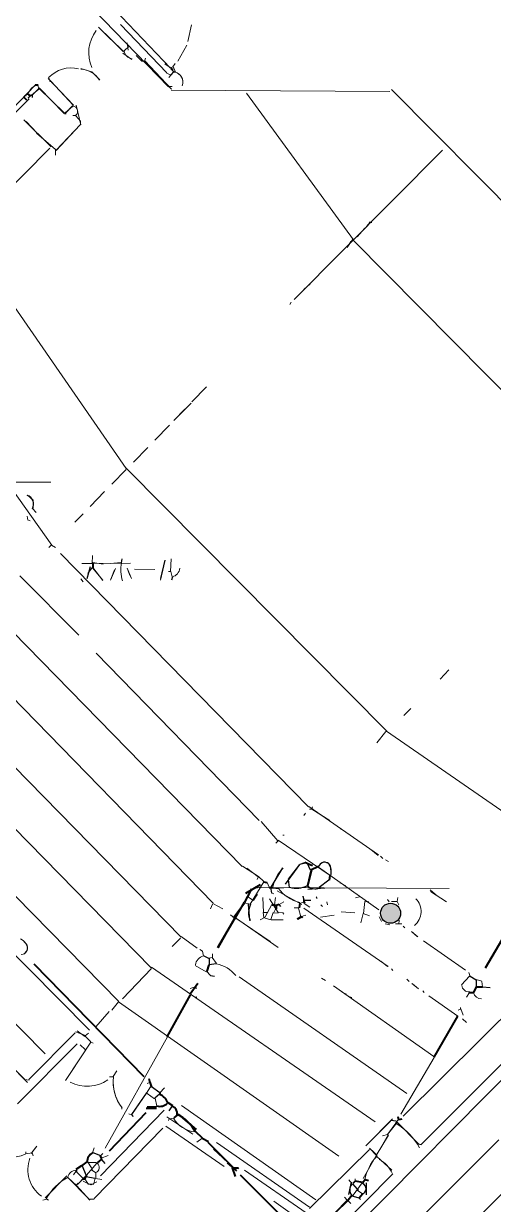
# Model space of a CAD drawing. Header units: millimetres. Extents: x -23299 to 140949, y -27274 to 87783.
# Drawn here: x 83742 to 93866, y 11169 to 36612 of the extents above; entities that cross this region are included whole.
import ezdxf

# ---------------------------------------------------------------- set-up
doc = ezdxf.new("R2010")
doc.units = ezdxf.units.MM
doc.linetypes.add('DASHED', pattern=[666.674799, 446.523571, -220.151228])
for name, color, linetype, lineweight in [('A_DASHED', 8, 'DASHED', 18), ('A_MED', 9, 'CONTINUOUS', 20), ('A_THIN', 8, 'CONTINUOUS', 15), ('CHECK', 2, 'CONTINUOUS', 35), ('P_NOMARK', 6, 'CONTINUOUS', 35), ('P_R', 5, 'CONTINUOUS', 40), ('P_R_MARK', 5, 'CONTINUOUS', 25), ('SYM', 4, 'CONTINUOUS', 25), ('TEXT_SHAPE', 7, 'CONTINUOUS', 30)]:
    doc.layers.add(name, color=color, linetype=linetype, lineweight=lineweight)

msp = doc.modelspace()

# ---------------------------------------------------------------- hatches: boundary and pattern name
at = {"layer": 'TEXT_SHAPE'}
h = msp.add_hatch(color=7, dxfattribs=at)
h.dxf.hatch_style = 1
edge = h.paths.add_edge_path()
edge.add_arc((91651, 17442), 216, 0, 360)

# ---------------------------------------------------------------- linework, layer by layer
at = {"layer": 'A_DASHED', "lineweight": 15}
for p, q in [((87680, 28785), (86977, 28060)), ((87350, 28436), (84845, 25868))]:
    msp.add_line(p, q, dxfattribs=at)
at = {"layer": 'A_MED', "lineweight": 20}
for p, q in [((85364, 36528), (85894, 36007)), ((85832, 36590), (86825, 35549)), ((87357, 36585), (87284, 36225)), ((85970, 36196), (85996, 36039)), ((87256, 36147), (87066, 35800)), ((85878, 35977), (86071, 35842)), ((86366, 35871), (86348, 35804)), ((84271, 35430), (84820, 34852)), ((84284, 35445), (84312, 35360)), ((84326, 35371), (84819, 34847)), ((86822, 35544), (86906, 35509)), ((86968, 35556), (86868, 35452)), ((86912, 35510), (86987, 35585)), ((86959, 35565), (87010, 35565)), ((84068, 35199), (83841, 35012)), ((84061, 35208), (83925, 35072)), ((84062, 35208), (84058, 35276)), ((83754, 35058), (83838, 35093)), ((84867, 34625), (84967, 34510)), ((84874, 34854), (84973, 34430)), ((84334, 33960), (83746, 34538)), ((83797, 34503), (84025, 34257)), ((84971, 34438), (84440, 33885)), ((84955, 34424), (84442, 33879)), ((84970, 34510), (84970, 34442)), ((84022, 34254), (84430, 33900)), ((81694, 26730), (84328, 26732)), ((83827, 26453), (83948, 26347)), ((83951, 26340), (83947, 26170)), ((83934, 26163), (84009, 26075)), ((84998, 24977), (86047, 24987)), ((84998, 24979), (85218, 24979)), ((85226, 25149), (85220, 24979)), ((85231, 25003), (85456, 24965)), ((85845, 25000), (85608, 24980)), ((86789, 25048), (86689, 24617)), ((86788, 25048), (86694, 24654)), ((86919, 25081), (86908, 24808)), ((85223, 24902), (85123, 24764)), ((85223, 24883), (85450, 24618)), ((85233, 24893), (85446, 24615)), ((85720, 24872), (85617, 24617)), ((85698, 24840), (85624, 24638)), ((85977, 24875), (86069, 24657)), ((85991, 24841), (86028, 24723)), ((86132, 24860), (86573, 24851)), ((86916, 24809), (86940, 24688)), ((99033, 18884), (90481, 10260)), ((88627, 17641), (88917, 18118)), ((88798, 18220), (88777, 18171)), ((88865, 18004), (88659, 17970)), ((88781, 17844), (88682, 17723)), ((88777, 17847), (88696, 17717)), ((92912, 17976), (88862, 17995)), ((89087, 17878), (89133, 17861)), ((89473, 17999), (89236, 17985)), ((88503, 17665), (88623, 17635)), ((88900, 17778), (88915, 17455)), ((89573, 17557), (89674, 17557)), ((89778, 17690), (89694, 17655)), ((90149, 17625), (90183, 17591)), ((91093, 17694), (91064, 17438)), ((91807, 17778), (91789, 17694)), ((88201, 17406), (88286, 17338)), ((88931, 17348), (88843, 17302)), ((88908, 17455), (88921, 17352)), ((88941, 17339), (89079, 17298)), ((89665, 17555), (89714, 17367)), ((90433, 17404), (90143, 17361)), ((90589, 17471), (90877, 17450)), ((91057, 17439), (91006, 17235)), ((91062, 17436), (91198, 17388)), ((85073, 14806), (84858, 14886)), ((86843, 14780), (85501, 12380)), ((84894, 14626), (83611, 13335)), ((85190, 14667), (85239, 14646)), ((92589, 14335), (91871, 13112)), ((85751, 14043), (85670, 13921)), ((83864, 13847), (83762, 13857)), ((86457, 13792), (86406, 13776)), ((86476, 13703), (86391, 13567)), ((86777, 13677), (86675, 13575)), ((86578, 13457), (86613, 13288)), ((86008, 13123), (86077, 13092)), ((86978, 13027), (86877, 13010)), ((91695, 13009), (91136, 12453)), ((91822, 12996), (91771, 12944)), ((91649, 12965), (91114, 12428)), ((91782, 12924), (91582, 12673)), ((91764, 12916), (91584, 12672)), ((87585, 12590), (87473, 12511)), ((91596, 12665), (91063, 11724)), ((91607, 12657), (91338, 12225)), ((84026, 12420), (83906, 12267)), ((84025, 12420), (83918, 12289)), ((85260, 12385), (85226, 12283)), ((85566, 12219), (85414, 12167)), ((91255, 12327), (91339, 12241)), ((85098, 11799), (85319, 12056)), ((85125, 12076), (85205, 11955)), ((84676, 11781), (84208, 11313)), ((85140, 11295), (84698, 11751)), ((85063, 11760), (84903, 11600)), ((85024, 11721), (84922, 11618)), ((85123, 11617), (85060, 11722)), ((85281, 11737), (85256, 11618)), ((90154, 10269), (91696, 11825)), ((85189, 11589), (85025, 11669)), ((85255, 11604), (85125, 11603)), ((85318, 11654), (85195, 11591)), ((90748, 11701), (90815, 11616)), ((90846, 11364), (91041, 11631)), ((90938, 11469), (91039, 11400)), ((84242, 11280), (84158, 11260)), ((84244, 11281), (84277, 11263)), ((85259, 11284), (85141, 11284)), ((90968, 11311), (91002, 11277))]:
    msp.add_line(p, q, dxfattribs=at)
for centre, radius, start, end in [((86115, 36060), 211, 189.7633, 260.1498), ((86957, 35352), 218, 343.563, 76.036), ((86957, 35352), 219, 339.4285, 75.9204), ((84109, 35018), 281, 103.1911, 165.3078), ((84794, 34723), 111, 309.2404, 84.6268), ((86607, 24836), 770, 168.1294, 197.6005), ((86907, 24890), 200, 280.6036, 356.1865), ((89850, 17870), 749, 133.5137, 169.9385), ((91922, 17479), 387, 309.4111, 45.4722), ((86510, 13781), 835, 178.9342, 219.182), ((87486, 13319), 591, 209.5879, 264.8696), ((84530, 11915), 698, 159.2453, 234.5112), ((85259, 11963), 114, 288.7687, 53.891), ((92098, 11508), 1021, 137.6234, 168.9464), ((91127, 11584), 617, 24.568, 63.0001), ((84873, 11726), 179, 90.3537, 170.4568)]:
    msp.add_arc(centre, radius, start, end, dxfattribs=at)
at = {"layer": 'A_THIN', "lineweight": 15}
for p, q in [((86866, 35251), (83906, 38306)), ((86911, 35652), (85702, 36920)), ((85355, 36536), (85898, 36011)), ((86013, 36126), (85911, 36024)), ((86164, 35922), (86281, 35807)), ((84976, 35645), (85232, 35567)), ((86282, 35806), (86350, 35802)), ((86357, 35809), (86926, 35198)), ((86787, 35746), (86968, 35627)), ((86926, 35667), (86925, 35616)), ((86960, 35682), (86927, 35664)), ((87011, 35751), (86961, 35683)), ((86964, 35686), (87018, 35568)), ((85223, 35556), (85386, 35398)), ((86930, 35620), (86963, 35586)), ((83486, 34763), (83990, 35284)), ((84073, 35220), (84621, 34683)), ((84079, 35226), (84617, 34676)), ((86873, 35258), (86941, 35258)), ((86923, 35181), (91633, 35152)), ((88546, 35114), (90852, 31953)), ((99721, 27079), (91669, 35191)), ((83862, 34995), (76242, 27351)), ((83468, 34746), (83789, 35068)), ((83840, 35086), (83924, 35069)), ((84801, 34837), (84638, 34693)), ((84798, 34844), (84641, 34686)), ((84804, 34629), (84871, 34629)), ((84308, 33929), (81069, 30654)), ((84428, 33897), (84427, 33778)), ((84428, 33893), (84427, 33778)), ((89576, 30666), (92772, 33886)), ((91201, 32327), (91135, 32240)), ((91194, 32344), (91211, 32327)), ((91213, 32330), (91247, 32330)), ((91099, 32206), (90928, 32020)), ((90837, 31969), (90715, 31789)), ((90794, 31918), (90717, 31787)), ((96460, 26271), (90843, 31943)), ((82665, 31776), (85951, 27027)), ((89735, 30831), (89581, 30678)), ((89919, 31004), (89784, 30883)), ((89511, 30612), (89479, 30560)), ((80902, 30220), (84349, 25377)), ((91567, 21365), (85954, 27031)), ((83815, 26000), (83835, 25916)), ((83834, 25917), (83883, 25896)), ((84337, 25372), (84288, 25320)), ((84343, 25377), (84426, 25324)), ((84535, 25194), (89885, 19734)), ((83663, 24711), (84930, 23436)), ((86861, 24808), (86911, 24808)), ((84972, 24650), (85023, 24582)), ((83045, 23979), (88451, 18452)), ((82315, 23313), (87825, 17656)), ((85303, 23047), (88815, 19443)), ((92907, 22689), (92719, 22483)), ((81587, 22587), (87136, 16930)), ((81089, 21782), (86489, 16265)), ((92088, 21857), (91938, 21701)), ((80248, 21194), (85791, 15541)), ((91545, 21359), (91352, 21112)), ((91564, 21366), (96040, 18264)), ((85159, 14923), (79802, 20329)), ((78920, 19748), (84207, 14411)), ((89817, 19601), (89781, 19551)), ((89892, 19743), (91393, 18701)), ((89904, 19685), (89955, 19685)), ((89968, 19737), (89951, 19686)), ((90342, 19444), (89957, 19688)), ((88859, 19420), (89224, 19004)), ((89325, 19123), (89359, 19123)), ((90564, 19262), (90597, 19244)), ((89227, 19000), (89174, 18951)), ((90348, 18258), (89231, 19016)), ((91224, 18819), (91384, 18690)), ((91433, 18673), (91484, 18622)), ((91543, 18596), (91609, 18560)), ((88458, 18458), (88806, 18236)), ((88550, 18411), (88800, 18226)), ((91400, 17519), (90095, 18432)), ((88805, 18231), (88921, 18127)), ((88988, 18105), (89036, 18001)), ((90557, 18100), (90683, 18036)), ((89205, 17923), (89740, 17628)), ((92504, 17944), (92658, 17814)), ((92859, 17691), (92513, 17911)), ((87814, 17641), (87766, 17538)), ((87818, 17655), (88037, 17535)), ((88573, 17793), (88677, 17730)), ((88944, 17353), (89089, 17631)), ((89226, 17459), (89039, 17755)), ((89170, 17778), (89147, 17626)), ((89348, 17685), (89247, 17633)), ((89777, 17727), (89776, 17693)), ((89790, 17655), (89909, 17570)), ((90050, 17796), (90067, 17763)), ((90274, 17690), (90294, 17623)), ((90980, 17793), (90896, 17775)), ((91098, 17694), (91183, 17690)), ((91584, 17741), (91617, 17689)), ((91674, 17693), (91792, 17693)), ((91794, 17694), (91828, 17626)), ((88306, 17346), (89229, 16706)), ((89054, 16831), (88316, 17333)), ((88912, 17455), (88996, 17455)), ((89122, 17459), (89070, 17306)), ((89080, 17302), (89334, 17302)), ((89174, 17545), (89131, 17456)), ((89132, 17446), (89335, 17456)), ((89332, 17454), (89350, 17420)), ((89774, 17390), (89740, 17372)), ((89827, 17400), (89776, 17384)), ((89784, 17555), (91597, 16294)), ((91408, 17365), (91456, 17262)), ((91536, 17213), (91637, 17196)), ((91892, 17216), (91756, 17216)), ((91840, 17285), (91822, 17217)), ((91925, 17165), (91959, 17131)), ((92098, 17051), (92237, 16936)), ((87126, 16903), (86940, 16728)), ((87137, 16938), (87484, 16688)), ((91836, 9156), (99433, 16865)), ((92110, 17044), (92227, 16941)), ((92359, 16851), (93262, 16215)), ((91437, 16408), (91583, 16297)), ((85872, 15600), (86501, 16251)), ((86498, 16279), (91315, 12946)), ((88387, 16070), (92002, 13561)), ((90161, 16046), (90245, 15995)), ((91667, 16246), (91701, 16212)), ((90423, 15881), (92582, 14356)), ((94675, 15805), (91919, 13073)), ((92001, 16021), (92052, 15970)), ((92111, 15928), (92252, 15813)), ((92120, 15919), (92253, 15814)), ((85785, 15530), (85643, 15351)), ((90534, 12209), (85784, 15535)), ((90599, 15740), (90700, 15702)), ((90749, 15647), (90817, 15630)), ((92343, 15770), (92377, 15736)), ((92474, 15662), (93098, 15224)), ((85584, 15327), (85296, 14995)), ((95147, 15298), (92307, 12461)), ((84853, 14867), (83856, 13862)), ((84896, 14911), (85061, 14787)), ((85067, 14796), (85194, 14670)), ((85137, 14855), (85070, 14803)), ((85194, 14662), (84658, 13861)), ((84963, 14608), (85066, 14508)), ((85086, 14501), (84643, 13837)), ((83763, 13865), (83432, 14199)), ((83432, 14195), (83828, 13795)), ((85593, 13916), (85677, 13916)), ((86389, 13569), (86069, 13107)), ((86390, 13568), (86072, 13105)), ((86403, 13556), (86566, 13446)), ((85861, 13252), (85861, 13218)), ((87147, 13297), (90040, 11266)), ((85401, 11787), (86774, 13199)), ((86831, 13056), (87390, 12682)), ((86879, 13012), (86861, 12979)), ((86740, 12809), (85263, 11292)), ((86805, 12856), (88066, 11983)), ((92250, 12475), (91785, 12946)), ((87899, 12499), (89902, 11112)), ((91582, 12678), (91480, 12644)), ((91684, 10263), (93982, 12559)), ((83790, 12300), (83790, 12265)), ((83925, 12281), (83790, 12261)), ((83926, 12283), (83944, 12215)), ((89900, 11077), (91194, 12352)), ((91195, 12381), (91349, 12225)), ((91351, 12202), (91679, 11903)), ((84697, 11749), (84878, 11574)), ((84866, 11878), (84819, 11807)), ((84874, 11876), (85026, 11723)), ((85209, 11904), (85293, 11853)), ((85293, 11728), (85428, 11708)), ((85296, 11857), (85295, 11738)), ((88504, 11905), (89833, 10989)), ((90885, 11719), (90885, 11668)), ((84878, 11575), (85171, 11258)), ((84918, 11623), (84884, 11589)), ((89133, 11240), (90097, 10555))]:
    msp.add_line(p, q, dxfattribs=at)
for centre, radius, start, end in [((85930, 35984), 785, 142.4179, 203.9129), ((84766, 34980), 677, 76.5246, 135.7537), ((84766, 34980), 677, 76.5246, 135.7537), ((84939, 35115), 520, 32.224, 85.8846), ((89877, 18459), 805, 216.5605, 256.9219), ((85110, 14502), 789, 242.6621, 304.4653), ((86555, 13799), 882, 172.3792, 218.2156), ((91041, 11691), 1419, 29.497, 59.0873), ((83488, 12822), 639, 220.205, 298.469), ((85280, 10710), 1198, 118.9417, 151.2853)]:
    msp.add_arc(centre, radius, start, end, dxfattribs=at)
at = {"layer": 'CHECK', "lineweight": 15}
for p, q in [((86931, 35666), (86927, 35664)), ((86991, 35628), (86991, 35628)), ((86925, 35613), (86925, 35613)), ((86958, 35565), (86958, 35565)), ((83800, 35066), (83788, 35056)), ((83796, 35062), (83796, 35062)), ((83817, 35027), (83817, 35027)), ((83855, 35013), (83846, 35000)), ((83851, 35006), (83851, 35006))]:
    msp.add_line(p, q, dxfattribs=at)
at = {"layer": 'CHECK', "lineweight": 30}
msp.add_line((92310, 12451), (92243, 12463), dxfattribs=at)
at = {"layer": 'P_NOMARK', "lineweight": 40}
for p, q in [((86606, 13235), (86386, 13235)), ((86607, 13267), (86403, 13261)), ((86376, 13142), (85585, 12318)), ((88128, 12066), (88330, 11895)), ((88239, 11957), (88300, 11773)), ((88410, 11802), (89752, 10468))]:
    msp.add_line(p, q, dxfattribs=at)
at = {"layer": 'P_R', "lineweight": 40}
for p, q in [((93696, 16263), (94504, 17647)), ((86338, 13917), (83966, 16344)), ((86839, 14782), (87341, 15687)), ((93093, 15228), (92585, 14338)), ((86442, 13882), (86459, 13797))]:
    msp.add_line(p, q, dxfattribs=at)
at = {"layer": 'P_R_MARK', "lineweight": 20}
for p, q in [((83817, 16637), (83744, 16558)), ((87437, 16319), (87678, 16182)), ((87805, 16489), (87737, 16473)), ((93349, 16086), (93181, 15897)), ((87447, 15859), (87330, 15819))]:
    msp.add_line(p, q, dxfattribs=at)
at = {"layer": 'P_R_MARK', "lineweight": 15}
for p, q in [((87537, 16658), (87599, 16624)), ((87598, 16622), (87622, 16520)), ((87812, 16571), (87812, 16485)), ((87808, 16487), (87901, 16357)), ((93334, 16163), (93367, 16078)), ((93498, 16013), (93615, 15976)), ((93615, 15974), (93634, 15855)), ((87460, 15650), (87476, 15599)), ((93355, 15738), (93286, 15636)), ((93155, 15374), (93104, 15357)), ((93154, 15412), (93154, 15378)), ((93167, 15383), (93215, 15246)), ((93200, 15170), (93288, 15089))]:
    msp.add_line(p, q, dxfattribs=at)
at = {"layer": 'P_R_MARK', "lineweight": 30}
for p, q in [((87623, 16525), (87739, 16469)), ((87738, 16468), (87738, 16332)), ((87890, 16352), (87738, 16330)), ((87681, 16191), (87767, 16102)), ((87770, 16101), (87854, 16087)), ((93365, 16083), (93498, 16011)), ((87497, 15925), (87445, 15858)), ((87445, 15854), (87463, 15821)), ((93496, 16008), (93495, 15854)), ((93631, 15858), (93800, 15844))]:
    msp.add_line(p, q, dxfattribs=at)
at = {"layer": 'P_R_MARK', "lineweight": 40}
for p, q in [((87737, 16333), (87688, 16196)), ((87495, 15926), (87329, 15696)), ((93496, 15854), (93439, 15738)), ((93495, 15854), (93631, 15854)), ((93359, 15735), (93444, 15735))]:
    msp.add_line(p, q, dxfattribs=at)
at = {"layer": 'P_R_MARK', "lineweight": 20}
for centre, radius, start, end in [((83603, 16678), 221, 349.7218, 71.6931), ((83678, 16698), 148, 274.827, 57.7909), ((87672, 16296), 232, 103.216, 171.0754), ((93335, 15898), 150, 183.7397, 278.3233), ((93606, 15769), 169, 191.5876, 271.9767)]:
    msp.add_arc(centre, radius, start, end, dxfattribs=at)
at = {"layer": 'P_R_MARK', "lineweight": 15}
msp.add_arc((87743, 15619), 749, 39.9499, 78.574, dxfattribs=at)
at = {"layer": 'SYM', "lineweight": 40}
for centre, radius, start, end in [((86588, 13280), 271, 16.1688, 71.5519), ((85339, 12082), 228, 118.7049, 181.0877)]:
    msp.add_arc(centre, radius, start, end, dxfattribs=at)
at = {"layer": 'TEXT_SHAPE', "lineweight": 40}
for p, q in [((84056, 35283), (83994, 35287)), ((83755, 35021), (83806, 34970)), ((83844, 35093), (83878, 35059)), ((84634, 34697), (84634, 34663)), ((85235, 24979), (85235, 24894)), ((89969, 18466), (89800, 18534)), ((89948, 18370), (89857, 18035)), ((89940, 18372), (89860, 18034)), ((90100, 18446), (89935, 18368)), ((88915, 18122), (88983, 18106)), ((90341, 18254), (90327, 18152)), ((88841, 18052), (88527, 17870)), ((88656, 17968), (88564, 17802)), ((89033, 18000), (89066, 18000)), ((89066, 18000), (89117, 18000)), ((88511, 17668), (88275, 17354)), ((88495, 17683), (88304, 17344)), ((88566, 17800), (88501, 17679)), ((89099, 17625), (89149, 17625)), ((89148, 17624), (89182, 17606)), ((89251, 17628), (89183, 17609)), ((89183, 17608), (89183, 17540)), ((89695, 17659), (89681, 17556)), ((89778, 17694), (89796, 17661)), ((88295, 17339), (87923, 16698)), ((88287, 17335), (87925, 16697)), ((88284, 17336), (88318, 17336)), ((89748, 17362), (89640, 17317)), ((89727, 17365), (89641, 17316)), ((89738, 17367), (89755, 17350)), ((86462, 13799), (86495, 13697)), ((86675, 13575), (86675, 13541)), ((86851, 13365), (86952, 13297)), ((87060, 13102), (86976, 13032)), ((87076, 13116), (87464, 12781)), ((91807, 13064), (91824, 12996)), ((91891, 13008), (91823, 12992)), ((87441, 12748), (87596, 12599)), ((91771, 12944), (91771, 12910)), ((87591, 12598), (87723, 12523)), ((87709, 12508), (88253, 11968)), ((85395, 12213), (85411, 12162)), ((87836, 12367), (88141, 12075)), ((84986, 12001), (84866, 11917)), ((85106, 12084), (84988, 11997)), ((85412, 12133), (85329, 12063)), ((85415, 12163), (85415, 12129)), ((84872, 11908), (84872, 11874)), ((85024, 11721), (85058, 11721)), ((85088, 11774), (85055, 11722)), ((85092, 11806), (85092, 11772)), ((88243, 11958), (88362, 11958)), ((88382, 11938), (88362, 11958)), ((91106, 11704), (91173, 11686)), ((90885, 11668), (90834, 11617)), ((90886, 11675), (91040, 11649)), ((90935, 11498), (90935, 11464)), ((91103, 11704), (91056, 11633)), ((90726, 11250), (90167, 10705)), ((90718, 11255), (90206, 10729)), ((90818, 11360), (90733, 11258)), ((90816, 11362), (90850, 11362)), ((91042, 11391), (90973, 11306))]:
    msp.add_line(p, q, dxfattribs=at)
at = {"layer": 'TEXT_SHAPE', "lineweight": 30}
for p, q in [((83925, 35072), (83924, 35021)), ((85860, 25081), (85842, 24996)), ((85175, 24910), (85103, 24645)), ((86947, 24688), (86928, 24621)), ((89324, 18424), (89068, 18003)), ((89686, 18495), (89380, 18071)), ((89689, 18493), (89445, 18174)), ((89845, 18532), (89694, 18495)), ((89797, 18528), (89694, 18490)), ((89927, 18372), (89855, 18525)), ((89442, 18168), (89468, 17999)), ((90319, 18154), (90111, 17996)), ((89062, 17999), (89085, 17880)), ((89116, 17992), (89235, 17979)), ((89762, 17813), (89789, 17681)), ((89762, 17813), (89780, 17728)), ((89867, 17962), (90237, 17987)), ((88580, 17638), (88611, 17284)), ((89247, 17621), (89281, 17587)), ((89766, 17727), (89929, 17727)), ((89777, 17727), (89929, 17727)), ((86498, 13707), (86679, 13581)), ((86671, 13545), (86572, 13458)), ((86941, 13289), (86872, 13187)), ((86078, 13097), (86095, 13064)), ((91774, 12960), (91655, 12977)), ((85232, 12288), (85402, 12223)), ((85450, 12265), (85399, 12214)), ((91345, 12247), (91344, 12196)), ((85001, 11997), (85085, 11803)), ((85127, 12081), (85314, 12071)), ((85211, 11959), (85211, 11908)), ((85423, 12135), (85491, 12051)), ((85091, 11767), (85277, 11731)), ((90801, 11648), (90744, 11380)), ((90829, 11613), (90933, 11496)), ((91122, 11634), (91121, 11376)), ((90660, 11325), (90712, 11258)), ((90726, 11255), (90793, 11187)), ((90845, 11349), (90967, 11309))]:
    msp.add_line(p, q, dxfattribs=at)
at = {"layer": 'TEXT_SHAPE'}
msp.add_circle((91651, 17442), 216, dxfattribs=at)
at = {"layer": 'TEXT_SHAPE', "lineweight": 30}
for centre, radius, start, end in [((83758, 26257), 199, 329.6605, 71.9758), ((90228, 18410), 132, 46.8384, 165.7509), ((90226, 18403), 138, 348.7268, 114.287), ((90068, 18340), 304, 343.4617, 33.807), ((89625, 18478), 497, 252.3693, 298.1925), ((90021, 18197), 228, 225.967, 294.5802), ((89013, 17454), 424, 154.0916, 203.3823), ((90956, 11485), 187, 136.4195, 221.3491), ((91002, 11507), 121, 287.0292, 67.6787)]:
    msp.add_arc(centre, radius, start, end, dxfattribs=at)
at = {"layer": 'TEXT_SHAPE', "lineweight": 40}
for centre, radius, start, end in [((86683, 13500), 219, 250.2588, 317.7733), ((86868, 13120), 186, 353.815, 65.2106), ((86707, 12358), 824, 27.7665, 64.3152)]:
    msp.add_arc(centre, radius, start, end, dxfattribs=at)

doc.saveas('drawing.dxf')
